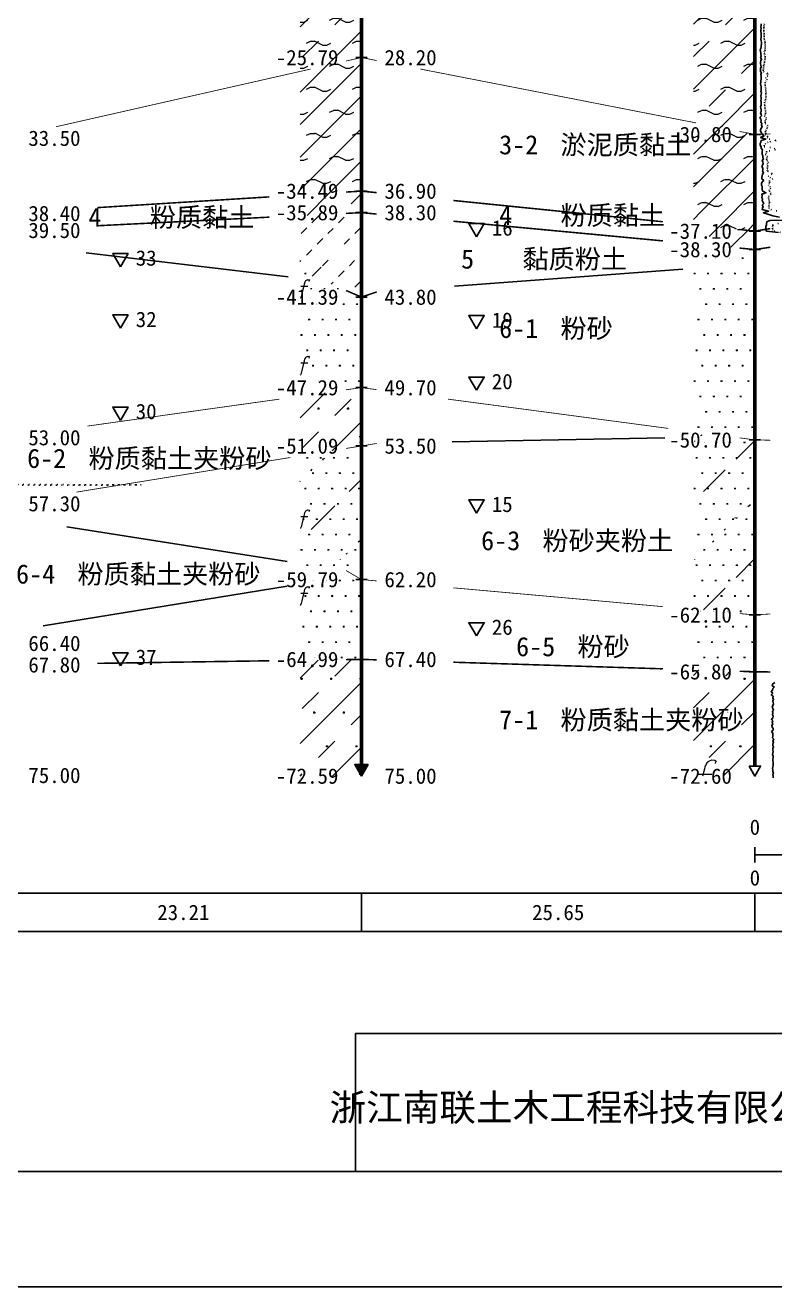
# Model space of a CAD drawing. Extents: x -37 to 3540, y -1485 to 297.
# Drawn here: x 266.1 to 363.8, y -1485 to -1320.7 of the extents above; entities that cross this region are included whole.
import ezdxf
from ezdxf.enums import TextEntityAlignment as Align

# ---------------------------------------------------------------- set-up
doc = ezdxf.new("R2010")
doc.units = 0
doc.linetypes.add('DOT', pattern=[6.35, 0, -6.35])
doc.layers.get('0').update_dxf_attribs({"linetype": 'CONTINUOUS'})
for name, color, linetype in [('CURVE', 200, 'CONTINUOUS'), ('FRAME', 7, 'CONTINUOUS'), ('HOLE', 41, 'CONTINUOUS'), ('RULER', 7, 'CONTINUOUS'), ('STRATUM', 241, 'CONTINUOUS')]:
    doc.layers.add(name, color=color, linetype=linetype)
doc.layers.add('HATCH', color=7, linetype='CONTINUOUS', lineweight=13)
doc.styles.add('ST', font='')
doc.styles.get('ST').set_extended_font_data('SimSun')
pattern_1 = [(45, (112.367, -1485), (-4.24264, 4.24264), [10, 0]), (45, (113.428, -1488.182), (-2.12132, 6.36396), [3, -3]), (26.565, (113.4412, -1485.2536), (5.999823, 5.999812), [0.567, -12.849]), (0, (112.874, -1485.2536), (0, 6), [0.567, -5.433]), (26.565, (110.7857, -1485), (5.999823, 5.999812), [0.567, -12.849]), (0, (111.293, -1484.7464), (0, 6), [0.567, -5.433]), (153.435, (112.8742, -1485.2536), (-5.999818, -5e-06), [1.134, -12.2826]), (26.565, (116.4412, -1482.2536), (5.999823, 5.999812), [0.567, -12.849]), (0, (115.874, -1482.2536), (0, 6), [0.567, -5.433]), (26.565, (113.7857, -1482), (5.999823, 5.999812), [0.567, -12.849]), (0, (114.293, -1481.7464), (0, 6), [0.567, -5.433]), (153.435, (115.8742, -1482.2536), (-5.999818, -5e-06), [1.134, -12.2826])]
pattern_2 = [(45, (112.367, -1485), (-2.12132, 2.12132), [10, 0]), (26.565, (113.4412, -1485.2536), (5.999823, 5.999812), [0.567, -12.849]), (0, (112.874, -1485.2536), (0, 6), [0.567, -5.433]), (26.565, (110.7857, -1485), (5.999823, 5.999812), [0.567, -12.849]), (0, (111.293, -1484.7464), (0, 6), [0.567, -5.433]), (153.435, (112.8742, -1485.2536), (-5.999818, -5e-06), [1.134, -12.2826]), (26.565, (116.4412, -1482.2536), (5.999823, 5.999812), [0.567, -12.849]), (0, (115.874, -1482.2536), (0, 6), [0.567, -5.433]), (26.565, (113.7857, -1482), (5.999823, 5.999812), [0.567, -12.849]), (0, (114.293, -1481.7464), (0, 6), [0.567, -5.433]), (153.435, (115.8742, -1482.2536), (-5.999818, -5e-06), [1.134, -12.2826])]
pattern_3 = [(45, (112.367, -1485), (-4.24264, 4.24264), [10, 0]), (45, (113.428, -1488.182), (-2.12132, 6.36396), [3, -3])]
pattern_4 = [(82.875, (111.5324, -1486.206), (0.000369, 10.0001764), [0.0893, -80.5337]), (143.13, (111.6334, -1486.2818), (-29.999964, 20.000054), [0.12627, -49.87373]), (172.875, (111.8106, -1486.304), (-70.0002457, 9.9996603), [0.17857, -80.44443]), (206.565, (111.989, -1486.2147), (-9.999705, -9.99969), [0.19954, -22.16046]), (243.435, (112.0783, -1486.0363), (9e-06, -9.999696), [0.19954, -22.16146]), (255.964, (112.1676, -1485.679), (-0.0002, -9.999501), [0.36813, -40.86287]), (255.964, (112.4776, -1484.439), (-0.0002, -9.999501), [1.27838, -39.95262]), (255.964, (112.5461, -1484.165), (-0.0002, -9.999501), [0.28235, -40.94865]), (216.87, (112.7364, -1483.9108), (-9.999982, -10.000018), [0.12627, -49.87373]), (243.435, (112.6354, -1483.9865), (9e-06, -9.999696), [0.19954, -22.16146]), (206.565, (112.915, -1483.8215), (-9.999705, -9.99969), [0.19954, -22.16046]), (172.875, (113.092, -1483.8437), (-70.0002457, 9.9996603), [0.17857, -80.44443]), (143.13, (113.193, -1483.9194), (-29.999964, 20.000054), [0.12627, -49.87373]), (82.875, (113.182, -1484.008), (0.000369, 10.0001764), [0.0893, -80.5337]), (0, (112.037, -1484.66), (0, 10), [0.89286, -9.10714]), (0, (112.392, -1485), (1, 2), [0, -1.75]), (0, (112.367, -1484.975), (1, 2), [0, -1.75]), (0, (112.367, -1485), (1, 2), [0, -1.75]), (0, (112.342, -1485), (1, 2), [0, -1.75]), (0, (112.367, -1485.025), (1, 2), [0, -1.75])]
pattern_5 = [(82.875, (110.531, -1487.6533), (0.000812, 22.000388), [0.1964, -177.1742]), (143.13, (110.753, -1487.82), (-65.99992, 44.00012), [0.2778, -109.7222]), (172.875, (111.143, -1487.8687), (-154.00054, 21.999253), [0.3929, -176.9777]), (206.565, (111.536, -1487.672), (-21.99935, -21.9993), [0.439, -48.753]), (243.435, (111.732, -1487.28), (2e-05, -21.99933), [0.439, -48.7552]), (255.964, (111.9283, -1486.494), (-0.00044, -21.9989), [0.8099, -89.8983]), (255.964, (112.6104, -1483.7656), (-0.00044, -21.9989), [2.8124, -87.8958]), (255.964, (112.761, -1483.163), (-0.00044, -21.9989), [0.6212, -90.087]), (216.87, (113.1796, -1482.6037), (-21.99996, -22.00004), [0.2778, -109.7222]), (243.435, (112.957, -1482.77), (2e-05, -21.99933), [0.439, -48.7552]), (206.565, (113.572, -1482.407), (-21.99935, -21.9993), [0.439, -48.753]), (172.875, (113.962, -1482.456), (-154.00054, 21.999253), [0.3929, -176.9777]), (143.13, (114.1843, -1482.6228), (-65.99992, 44.00012), [0.2778, -109.7222]), (82.875, (114.16, -1482.8177), (0.000812, 22.000388), [0.1964, -177.1742]), (0, (111.642, -1484.252), (0, 22), [1.9643, -20.0357]), (0, (112.422, -1485), (2.2, 4.4), [0, -3.85]), (0, (112.367, -1484.945), (2.2, 4.4), [0, -3.85]), (0, (112.367, -1485), (2.2, 4.4), [0, -3.85]), (0, (112.312, -1485), (2.2, 4.4), [0, -3.85]), (0, (112.367, -1485.055), (2.2, 4.4), [0, -3.85])]
pattern_6 = [(45, (112.367, -1485), (-2e-06, 15.39996), [4.3383, -17.4406]), (45, (118.555, -1478.777), (-2e-06, 15.39996), [4.3861, -17.3928]), (45, (123.515, -1473.819), (-2e-06, 15.39996), [3.9899, -17.7889]), (26.565, (112.367, -1477.3), (15.4, 15.4), [0.2123, -34.22315]), (36.8699, (113.907, -1475.76), (15.4, 15.4), [0.43504, -76.56496]), (315, (120.067, -1469.653), (15.39996, 3e-06), [0.0727, -21.7062]), (26.565, (120.067, -1485), (15.4, 15.4), [0.31845, -34.117]), (26.565, (121.607, -1483.46), (15.4, 15.4), [0.2316, -34.2038]), (90, (122.377, -1482.69), (-15.4, -1e-06), [0.0633, -15.3367]), (26.565, (123.147, -1481.92), (15.4, 15.4), [0.2002, -68.6707]), (36.8699, (124.687, -1480.38), (15.4, 15.4), [0.2435, -76.7565]), (45, (126.227, -1478.84), (-5e-07, 15.39996), [0.24005, -21.53884]), (315, (127.578, -1477.195), (15.39996, 3e-06), [0.0727, -21.7062]), (36.8699, (115.447, -1474.22), (15.4, 15.4), [0.2249, -76.7751]), (53.1301, (116.987, -1472.68), (30.8, 46.2), [0.29564, -76.70436]), (53.1301, (118.527, -1471.14), (30.8, 46.2), [0.27774, -76.72226])]

# ---------------------------------------------------------------- blocks, each defined once
blk = doc.blocks.new('图签_A3长')
for p, q in [((0, 18), (-380, 18)), ((-380, 18), (-380, 0)), ((-380, 0), (0, 0))]:
    blk.add_line(p, q)
at = {"style": 'ST'}
for tag, p in [('01＿单位名称', (-349.98, 8.36)), ('02＿工程名称', (-271.3, 5.16)), ('04＿工程编号', (-176.51, 4.65)), ('05＿日期', (-35.59, 4.65)), ('06＿图号', (-11.16, 4.91))]:
    blk.add_attdef(tag, text='', height=3.5, dxfattribs=at).set_placement(p, align=Align.MIDDLE_CENTER)
at = {"style": 'ST', "width": 0.85}
blk.add_attdef('03＿图件名称', text='', height=3, dxfattribs=at).set_placement((-205.49, 5.05), align=Align.MIDDLE_CENTER)
blk = doc.blocks.new('Trigon')
blk.add_hatch(color=256).paths.add_polyline_path([(-0.87, 1.5), (0, 0), (0.87, 1.5)])
blk.add_lwpolyline([(0, 0), (0.87, 1.5), (-0.87, 1.5)], close=True)
blk = doc.blocks.new('TrigonHollow')
blk.add_lwpolyline([(0, -1.15), (1, 0.58), (-1, 0.58)], close=True)

msp = doc.modelspace()

# ---------------------------------------------------------------- hatches: boundary and pattern name
at = {"layer": 'HATCH'}
h = msp.add_hatch(dxfattribs=at)
h.set_pattern_fill('YNFNT', color=251, style=0)
h.set_pattern_definition(pattern_1)
h.paths.add_polyline_path([(309.94, -1303.87), (301.94, -1304.85), (301.94, -1326.68), (309.94, -1324.87)])
h.paths.add_polyline_path([(297.87, -1326.36), (307.43, -1326.36), (307.43, -1323.42), (297.87, -1323.42)], flags=9)
h.paths.add_polyline_path([(297.87, -1305.36), (307.43, -1305.36), (307.43, -1302.42), (297.87, -1302.42)], flags=9)
h = msp.add_hatch(dxfattribs=at)
h.set_pattern_fill('YNFNT', color=251, style=0)
h.set_pattern_definition(pattern_1)
h.paths.add_polyline_path([(361.23, -1305.28), (353.23, -1305.06), (353.23, -1333.32), (361.23, -1334.88)])
h.paths.add_polyline_path([(335.07, -1318.8), (361.74, -1318.8), (361.74, -1313.86), (335.07, -1313.86)], flags=9)
h.paths.add_polyline_path([(349.16, -1336.37), (358.72, -1336.37), (358.72, -1333.43), (349.16, -1333.43)], flags=9)
h.paths.add_polyline_path([(349.16, -1306.77), (358.72, -1306.77), (358.72, -1303.83), (349.16, -1303.83)], flags=9)
h = msp.add_hatch(dxfattribs=at)
h.set_pattern_fill('YNNT', color=251, style=0)
h.set_pattern_definition(pattern_2)
h.paths.add_polyline_path([(309.94, -1324.87), (301.94, -1326.68), (301.94, -1342.77), (309.94, -1342.27)])
h.paths.add_polyline_path([(297.87, -1343.76), (307.43, -1343.76), (307.43, -1340.82), (297.87, -1340.82)], flags=9)
h.paths.add_polyline_path([(297.87, -1326.36), (307.43, -1326.36), (307.43, -1323.42), (297.87, -1323.42)], flags=9)
h = msp.add_hatch(dxfattribs=at)
h.set_pattern_fill('YNNT', color=251, style=0)
h.set_pattern_definition(pattern_2)
h.paths.add_polyline_path([(361.23, -1334.88), (353.23, -1333.32), (353.23, -1346.67), (361.23, -1347.48)])
h.paths.add_polyline_path([(335.08, -1338.64), (354.58, -1338.64), (354.58, -1333.76), (335.08, -1333.76)], flags=9)
h.paths.add_polyline_path([(349.16, -1348.97), (358.72, -1348.97), (358.72, -1346.03), (349.16, -1346.03)], flags=9)
h.paths.add_polyline_path([(349.16, -1336.37), (358.72, -1336.37), (358.72, -1333.43), (349.16, -1333.43)], flags=9)
h = msp.add_hatch(dxfattribs=at)
h.set_pattern_fill('FZNT', color=32, style=0)
h.set_pattern_definition(pattern_3)
h.paths.add_polyline_path([(309.94, -1342.27), (301.94, -1342.77), (301.94, -1345.47), (309.94, -1345.07)])
h.paths.add_polyline_path([(297.87, -1346.56), (307.43, -1346.56), (307.43, -1343.62), (297.87, -1343.62)], flags=9)
h.paths.add_polyline_path([(297.87, -1343.76), (307.43, -1343.76), (307.43, -1340.82), (297.87, -1340.82)], flags=9)
h = msp.add_hatch(dxfattribs=at)
h.set_pattern_fill('NZFT', color=52, style=0)
h.set_pattern_definition([(45, (112.367, -1485), (-6e-07, 6.99998), [0.9473, -8.9522]), (45, (113.767, -1483.6), (-6e-07, 6.99998), [0.9869, -8.9126]), (45, (115.167, -1482.2), (-6e-07, 6.99998), [1.06018, -8.83931]), (45, (116.567, -1480.8), (-6e-07, 6.99998), [0.94918, -8.95032]), (45, (117.967, -1479.4), (-6e-07, 6.99998), [1.0365, -8.863]), (45, (115.867, -1485), (-6e-07, 6.99998), [1.01335, -8.88615]), (45, (117.267, -1483.6), (-6e-07, 6.99998), [1.07896, -12.12037]), (45, (118.667, -1482.2), (-6e-07, 6.99998), [0.99882, -8.90067]), (45, (113.067, -1480.8), (-4e-07, 6.99998), [1.05533, -8.84416]), (45, (114.467, -1479.4), (-4e-07, 6.99998), [1.0365, -8.863])])
h.paths.add_polyline_path([(309.94, -1345.07), (301.94, -1345.47), (301.94, -1352.67), (309.94, -1356.07)])
h.paths.add_polyline_path([(297.87, -1346.56), (307.43, -1346.56), (307.43, -1343.62), (297.87, -1343.62)], flags=9)
h = msp.add_hatch(dxfattribs=at)
h.set_pattern_fill('FZNT', color=32, style=0)
h.set_pattern_definition(pattern_3)
h.paths.add_polyline_path([(361.23, -1347.48), (353.23, -1346.67), (353.23, -1349.13), (361.23, -1349.88)])
h.paths.add_polyline_path([(349.16, -1351.37), (358.72, -1351.37), (358.72, -1348.43), (349.16, -1348.43)], flags=9)
h.paths.add_polyline_path([(349.16, -1348.97), (358.72, -1348.97), (358.72, -1346.03), (349.16, -1346.03)], flags=9)
h = msp.add_hatch(dxfattribs=at)
h.set_pattern_fill('FS', color=142, style=0)
h.set_pattern_definition(pattern_4)
h.paths.add_polyline_path([(361.23, -1349.88), (353.23, -1349.13), (353.23, -1373.62), (361.23, -1374.68)])
h.paths.add_polyline_path([(349.16, -1376.17), (358.72, -1376.17), (358.72, -1373.23), (349.16, -1373.23)], flags=9)
h.paths.add_polyline_path([(349.16, -1351.37), (358.72, -1351.37), (358.72, -1348.43), (349.16, -1348.43)], flags=9)
h = msp.add_hatch(dxfattribs=at)
h.set_pattern_fill('FS', color=142, style=0)
h.set_pattern_definition(pattern_4)
h.paths.add_polyline_path([(309.94, -1356.07), (301.94, -1352.67), (301.94, -1368.99), (309.94, -1367.87)])
h.paths.add_polyline_path([(297.87, -1369.36), (307.43, -1369.36), (307.43, -1366.42), (297.87, -1366.42)], flags=9)
h.paths.add_polyline_path([(297.87, -1357.56), (307.43, -1357.56), (307.43, -1354.62), (297.87, -1354.62)], flags=9)
h = msp.add_hatch(dxfattribs=at)
h.set_pattern_fill('FZNT', color=32, style=0)
h.set_pattern_definition(pattern_3)
h.paths.add_polyline_path([(309.94, -1367.87), (301.94, -1368.99), (301.94, -1376.76), (309.94, -1375.47)])
h.paths.add_polyline_path([(297.87, -1376.96), (307.43, -1376.96), (307.43, -1374.02), (297.87, -1374.02)], flags=9)
h.paths.add_polyline_path([(297.87, -1369.36), (307.43, -1369.36), (307.43, -1366.42), (297.87, -1366.42)], flags=9)
h = msp.add_hatch(dxfattribs=at)
h.set_pattern_fill('FS', color=32, scale=2.2, style=0)
h.set_pattern_definition(pattern_5)
h.paths.add_polyline_path([(309.94, -1367.87), (301.94, -1368.99), (301.94, -1376.76), (309.94, -1375.47)])
h.paths.add_polyline_path([(297.87, -1376.96), (307.43, -1376.96), (307.43, -1374.02), (297.87, -1374.02)], flags=9)
h.paths.add_polyline_path([(297.87, -1369.36), (307.43, -1369.36), (307.43, -1366.42), (297.87, -1366.42)], flags=9)
h = msp.add_hatch(dxfattribs=at)
h.set_pattern_fill('FS', color=142, style=0)
h.set_pattern_definition(pattern_4)
h.paths.add_polyline_path([(361.23, -1374.68), (353.23, -1373.62), (353.23, -1396.76), (361.23, -1397.48)])
h.paths.add_polyline_path([(335.07, -1385.94), (354.59, -1385.94), (354.59, -1381), (335.07, -1381)], flags=9)
h.paths.add_polyline_path([(349.16, -1398.97), (358.72, -1398.97), (358.72, -1396.03), (349.16, -1396.03)], flags=9)
h.paths.add_polyline_path([(349.16, -1376.17), (358.72, -1376.17), (358.72, -1373.23), (349.16, -1373.23)], flags=9)
h = msp.add_hatch(dxfattribs=at)
h.set_pattern_fill('SZFT', color=142, scale=2.2, style=0)
h.set_pattern_definition(pattern_6)
h.paths.add_polyline_path([(361.23, -1374.68), (353.23, -1373.62), (353.23, -1396.76), (361.23, -1397.48)])
h.paths.add_polyline_path([(335.07, -1385.94), (354.59, -1385.94), (354.59, -1381), (335.07, -1381)], flags=9)
h.paths.add_polyline_path([(349.16, -1398.97), (358.72, -1398.97), (358.72, -1396.03), (349.16, -1396.03)], flags=9)
h.paths.add_polyline_path([(349.16, -1376.17), (358.72, -1376.17), (358.72, -1373.23), (349.16, -1373.23)], flags=9)
h = msp.add_hatch(dxfattribs=at)
h.set_pattern_fill('FS', color=142, style=0)
h.set_pattern_definition(pattern_4)
h.paths.add_polyline_path([(309.94, -1375.47), (301.94, -1376.76), (301.94, -1388.16), (309.94, -1392.87)])
h.paths.add_polyline_path([(281.52, -1388.51), (308.2, -1388.51), (308.2, -1383.57), (281.52, -1383.57)], flags=9)
h.paths.add_polyline_path([(297.87, -1376.96), (307.43, -1376.96), (307.43, -1374.02), (297.87, -1374.02)], flags=9)
h = msp.add_hatch(dxfattribs=at)
h.set_pattern_fill('SZFT', color=142, scale=2.2, style=0)
h.set_pattern_definition(pattern_6)
h.paths.add_polyline_path([(309.94, -1375.47), (301.94, -1376.76), (301.94, -1388.16), (309.94, -1392.87)])
h.paths.add_polyline_path([(281.52, -1388.51), (308.2, -1388.51), (308.2, -1383.57), (281.52, -1383.57)], flags=9)
h.paths.add_polyline_path([(297.87, -1376.96), (307.43, -1376.96), (307.43, -1374.02), (297.87, -1374.02)], flags=9)
h = msp.add_hatch(dxfattribs=at)
h.set_pattern_fill('FS', color=142, style=0)
h.set_pattern_definition(pattern_4)
h.paths.add_polyline_path([(309.94, -1392.87), (301.94, -1388.16), (301.94, -1403.39), (309.94, -1403.27)])
h.paths.add_polyline_path([(297.87, -1404.76), (307.43, -1404.76), (307.43, -1401.82), (297.87, -1401.82)], flags=9)
h.paths.add_polyline_path([(297.87, -1394.36), (307.43, -1394.36), (307.43, -1391.42), (297.87, -1391.42)], flags=9)
h = msp.add_hatch(dxfattribs=at)
h.set_pattern_fill('FS', color=142, style=0)
h.set_pattern_definition(pattern_4)
h.paths.add_polyline_path([(361.23, -1397.48), (353.23, -1396.76), (353.23, -1404.63), (361.23, -1404.88)])
h.paths.add_polyline_path([(349.16, -1406.37), (358.72, -1406.37), (358.72, -1403.43), (349.16, -1403.43)], flags=9)
h.paths.add_polyline_path([(349.16, -1398.97), (358.72, -1398.97), (358.72, -1396.03), (349.16, -1396.03)], flags=9)
h = msp.add_hatch(dxfattribs=at)
h.set_pattern_fill('FZNT', color=32, style=0)
h.set_pattern_definition(pattern_3)
h.paths.add_polyline_path([(309.94, -1403.27), (301.94, -1403.39), (301.94, -1418.47), (309.94, -1418.47), (309.07, -1416.97), (309.94, -1416.97)])
h.paths.add_polyline_path([(297.87, -1419.96), (307.43, -1419.96), (307.43, -1417.02), (297.87, -1417.02)], flags=9)
h.paths.add_polyline_path([(297.87, -1404.76), (307.43, -1404.76), (307.43, -1401.82), (297.87, -1401.82)], flags=9)
h = msp.add_hatch(dxfattribs=at)
h.set_pattern_fill('FS', color=32, scale=2.2, style=0)
h.set_pattern_definition(pattern_5)
h.paths.add_polyline_path([(309.94, -1403.27), (301.94, -1403.39), (301.94, -1418.47), (309.94, -1418.47), (309.07, -1416.97), (309.94, -1416.97)])
h.paths.add_polyline_path([(297.87, -1419.96), (307.43, -1419.96), (307.43, -1417.02), (297.87, -1417.02)], flags=9)
h.paths.add_polyline_path([(297.87, -1404.76), (307.43, -1404.76), (307.43, -1401.82), (297.87, -1401.82)], flags=9)
h = msp.add_hatch(dxfattribs=at)
h.set_pattern_fill('FZNT', color=32, style=0)
h.set_pattern_definition(pattern_3)
h.paths.add_polyline_path([(361.23, -1404.88), (353.23, -1404.63), (353.23, -1418.48), (361.23, -1418.48), (360.48, -1417.18), (361.23, -1417.18)])
h.paths.add_polyline_path([(335.07, -1413.59), (361.74, -1413.59), (361.74, -1408.64), (335.07, -1408.64)], flags=9)
h.paths.add_polyline_path([(349.16, -1419.97), (358.72, -1419.97), (358.72, -1417.03), (349.16, -1417.03)], flags=9)
h.paths.add_polyline_path([(349.16, -1406.37), (358.72, -1406.37), (358.72, -1403.43), (349.16, -1403.43)], flags=9)
h = msp.add_hatch(dxfattribs=at)
h.set_pattern_fill('FS', color=32, scale=2.2, style=0)
h.set_pattern_definition(pattern_5)
h.paths.add_polyline_path([(361.23, -1404.88), (353.23, -1404.63), (353.23, -1418.48), (361.23, -1418.48), (360.48, -1417.18), (361.23, -1417.18)])
h.paths.add_polyline_path([(335.07, -1413.59), (361.74, -1413.59), (361.74, -1408.64), (335.07, -1408.64)], flags=9)
h.paths.add_polyline_path([(349.16, -1419.97), (358.72, -1419.97), (358.72, -1417.03), (349.16, -1417.03)], flags=9)
h.paths.add_polyline_path([(349.16, -1406.37), (358.72, -1406.37), (358.72, -1403.43), (349.16, -1403.43)], flags=9)

# ---------------------------------------------------------------- linework, layer by layer
at = {"layer": 'CURVE', "color": 30, "linetype": 'Continuous'}
for points in [[(362.04, -1320.48), (362.06, -1320.68), (362.02, -1320.88), (362.04, -1321.08), (362.02, -1321.28), (362.02, -1321.48), (362.04, -1321.68), (362.06, -1321.88), (362.04, -1322.08), (362.04, -1322.28), (362.02, -1322.48), (362.03, -1322.68), (362.07, -1322.88), (362.07, -1323.08), (362.04, -1323.28), (362.05, -1323.48), (362.02, -1323.68), (361.93, -1323.88), (361.98, -1324.08), (362.01, -1324.28), (362.01, -1324.48), (362.04, -1324.68), (361.98, -1324.88), (362.1, -1325.08), (362.02, -1325.28), (361.96, -1325.48), (361.95, -1325.68), (362.01, -1325.88), (362.04, -1326.08), (361.94, -1326.28), (361.98, -1326.48), (361.96, -1326.68), (362.07, -1326.88), (362.01, -1327.08), (362.05, -1327.28), (362.05, -1327.48), (362.03, -1327.68), (362.02, -1327.88), (361.99, -1328.08), (361.96, -1328.28), (362.01, -1328.48), (362.05, -1328.68), (362.06, -1328.88), (362.04, -1329.08), (362.02, -1329.28), (362.08, -1329.48), (362.04, -1329.68), (362.02, -1329.88), (362.05, -1330.08), (362.05, -1330.28), (362.02, -1330.48), (362.05, -1330.68), (362.05, -1330.88), (362.03, -1331.08), (361.98, -1331.28), (362.02, -1331.48), (362.04, -1331.68), (362.04, -1331.88), (361.98, -1332.08), (362.04, -1332.28), (362.07, -1332.48), (361.89, -1332.68), (362.01, -1332.88), (362.06, -1333.08), (362, -1333.28), (362.12, -1333.48), (362.09, -1333.68), (362.16, -1333.88), (362.04, -1334.08), (361.97, -1334.28), (361.98, -1334.48), (362.11, -1334.68), (362.17, -1334.88), (362.43, -1335.08), (361.98, -1335.28), (362.65, -1335.48), (362.03, -1335.68), (361.99, -1335.88), (361.91, -1336.08), (361.9, -1336.28), (362.06, -1336.48), (362.04, -1336.68), (362.24, -1336.88), (362.18, -1337.08), (362.16, -1337.28), (362.16, -1337.48), (362.25, -1337.68), (362.27, -1337.88), (362.35, -1338.08), (362.19, -1338.28), (362.27, -1338.48), (362.3, -1338.68), (362.2, -1338.88), (362.14, -1339.08), (362.27, -1339.28), (362.26, -1339.48), (362.23, -1339.68), (362.36, -1339.88), (362.21, -1340.08), (362.16, -1340.28), (362.14, -1340.48), (362.14, -1340.68), (362.38, -1340.88), (362.17, -1341.08), (362.11, -1341.28), (362.1, -1341.48), (362.18, -1341.68), (362.18, -1341.88), (362.17, -1342.08), (362.26, -1342.28), (362.66, -1342.48), (362.12, -1342.68), (362.17, -1342.88), (362.14, -1343.08), (362.21, -1343.28), (362.17, -1343.48), (362.25, -1343.68), (362.38, -1343.88), (362.19, -1344.08), (362.3, -1344.28), (362.2, -1344.48), (362.19, -1344.68), (363.01, -1344.88), (362.34, -1345.08), (362.9, -1345.28), (363.59, -1345.48), (364.43, -1345.68)], [(371.78, -1345.88), (363.19, -1346.08), (362.78, -1346.28), (362.73, -1346.48), (362.74, -1346.68), (362.66, -1346.88), (362.65, -1347.08), (362.64, -1347.28), (362.74, -1347.48), (364.31, -1347.68)], [(363.84, -1406.28), (363.54, -1406.48), (363.5, -1406.68), (363.76, -1406.88), (363.55, -1407.08), (363.54, -1407.28), (363.36, -1407.48), (363.55, -1407.68), (363.37, -1407.88), (363.61, -1408.08), (363.55, -1408.28), (363.66, -1408.48), (363.58, -1408.68), (363.6, -1408.88), (363.66, -1409.08), (363.57, -1409.28), (363.46, -1409.48), (363.57, -1409.68), (363.65, -1409.88), (363.51, -1410.08), (363.57, -1410.28), (363.54, -1410.48), (363.61, -1410.68), (363.55, -1410.88), (363.39, -1411.08), (363.55, -1411.28), (363.47, -1411.48), (363.55, -1411.68), (363.44, -1411.88), (363.47, -1412.08), (363.6, -1412.28), (363.61, -1412.48), (363.41, -1412.68), (363.55, -1412.88), (363.57, -1413.08), (363.55, -1413.28), (363.51, -1413.48), (363.71, -1413.68), (363.57, -1413.88), (363.66, -1414.08), (363.57, -1414.28), (363.57, -1414.48), (363.66, -1414.68), (363.55, -1414.88), (363.57, -1415.08), (363.6, -1415.28), (363.57, -1415.48), (363.51, -1415.68), (363.61, -1415.88), (363.6, -1416.08), (363.55, -1416.28), (363.59, -1416.48), (363.61, -1416.68), (363.6, -1416.88), (363.6, -1417.08), (363.55, -1417.28), (363.54, -1417.48), (363.57, -1417.68), (363.59, -1417.88), (363.65, -1418.08), (363.57, -1418.28), (363.61, -1418.48), (363.61, -1418.68)]]:
    msp.add_lwpolyline(points, dxfattribs=at)
at = {"layer": 'CURVE', "color": 100, "linetype": 'DOT', "ltscale": 0.1}
for points in [[(362.49, -1320.48), (362.42, -1320.68), (362.41, -1320.88), (362.4, -1321.08), (362.4, -1321.28), (362.39, -1321.48), (362.43, -1321.68), (362.43, -1321.88), (362.46, -1322.08), (362.45, -1322.28), (362.46, -1322.48), (362.52, -1322.68), (362.54, -1322.88), (362.57, -1323.08), (362.6, -1323.28), (362.58, -1323.48), (362.57, -1323.68), (362.56, -1323.88), (362.48, -1324.08), (362.43, -1324.28), (362.5, -1324.48), (362.55, -1324.68), (362.58, -1324.88), (362.57, -1325.08), (362.5, -1325.28), (362.5, -1325.48), (362.46, -1325.68), (362.39, -1325.88), (362.35, -1326.08), (362.37, -1326.28), (362.32, -1326.48), (362.34, -1326.68), (362.83, -1326.88), (362.88, -1327.08), (362.92, -1327.28), (362.61, -1327.48), (362.85, -1327.68), (362.71, -1327.88), (362.58, -1328.08), (362.57, -1328.28), (362.55, -1328.48), (362.63, -1328.68), (362.62, -1328.88), (362.66, -1329.08), (362.68, -1329.28), (362.65, -1329.48), (362.66, -1329.68), (362.69, -1329.88), (362.66, -1330.08), (362.63, -1330.28), (362.63, -1330.48), (362.5, -1330.68), (362.5, -1330.88), (362.51, -1331.08), (362.51, -1331.28), (362.51, -1331.48), (362.61, -1331.68), (362.65, -1331.88), (362.6, -1332.08), (362.6, -1332.28), (362.46, -1332.48), (362.69, -1332.68), (362.68, -1332.88), (362.58, -1333.08), (362.55, -1333.28), (362.57, -1333.48), (362.9, -1333.68), (362.86, -1333.88), (362.83, -1334.08), (362.71, -1334.28), (362.57, -1334.48), (362.67, -1334.68), (362.63, -1334.88), (362.88, -1335.08), (362.83, -1335.28), (363.09, -1335.48), (364.01, -1335.68), (362.96, -1335.88), (362.64, -1336.08), (362.45, -1336.28), (362.43, -1336.48), (363.76, -1336.68), (363.91, -1336.88), (362.77, -1337.08), (362.74, -1337.28), (362.58, -1337.48), (362.86, -1337.68), (362.8, -1337.88), (362.76, -1338.08), (362.8, -1338.28), (363, -1338.48), (362.84, -1338.68), (362.9, -1338.88), (362.89, -1339.08), (362.86, -1339.28), (362.83, -1339.48), (362.89, -1339.68), (363.46, -1339.88), (363.45, -1340.08), (362.98, -1340.28), (363.19, -1340.48), (363.59, -1340.68), (363.14, -1340.88), (363.12, -1341.08), (363.12, -1341.28), (362.94, -1341.48), (363.17, -1341.68), (363.29, -1341.88), (363.09, -1342.08), (363.13, -1342.28), (363.25, -1342.48), (363.35, -1342.68), (363.06, -1342.88), (363.01, -1343.08), (363.04, -1343.28), (363.09, -1343.48), (363.13, -1343.68), (363.11, -1343.88), (363.1, -1344.08), (363.02, -1344.28), (363.05, -1344.48), (363.29, -1344.68), (364.3, -1344.88)], [(364.3, -1346.48), (363.58, -1346.68), (363.55, -1346.88), (363.52, -1347.08), (363.52, -1347.28), (363.75, -1347.48), (364.7, -1347.68)], [(218.08, -1380.34), (281.24, -1380.54), (217.97, -1380.74)]]:
    msp.add_lwpolyline(points, dxfattribs=at)
at = {"layer": 'FRAME', "linetype": 'Continuous'}
msp.add_line((-17.39, -1470), (689.18, -1470), dxfattribs=at)
at = {"layer": 'FRAME', "color": 245, "linetype": 'Continuous'}
msp.add_line((-37.39, -1485), (709.18, -1485), dxfattribs=at)
at = {"layer": 'HOLE', "linetype": 'Continuous', "const_width": 0.5}
for points in [[(309.94, -1268.47), (309.94, -1417.17)], [(361.23, -1268.48), (361.23, -1417.18)]]:
    msp.add_lwpolyline(points, dxfattribs=at)
at = {"layer": 'HOLE', "linetype": 'Continuous'}
for points in [[(309.19, -1324.87), (310.69, -1324.87)], [(360.48, -1334.88), (361.98, -1334.88)], [(309.19, -1342.27), (310.69, -1342.27)], [(309.19, -1345.07), (310.69, -1345.07)], [(360.48, -1347.48), (361.98, -1347.48)], [(360.48, -1349.88), (361.98, -1349.88)], [(309.19, -1356.07), (310.69, -1356.07)], [(309.19, -1367.87), (310.69, -1367.87)], [(309.19, -1375.47), (310.69, -1375.47)], [(360.48, -1374.68), (361.98, -1374.68)], [(309.19, -1392.87), (310.69, -1392.87)], [(360.48, -1397.48), (361.98, -1397.48)], [(309.19, -1403.27), (310.69, -1403.27)], [(360.48, -1404.88), (361.98, -1404.88)]]:
    msp.add_lwpolyline(points, dxfattribs=at)
msp.add_lwpolyline([(360.48, -1417.18), (361.98, -1417.18), (361.23, -1418.48)], close=True, dxfattribs=at)
at = {"layer": 'RULER', "linetype": 'Continuous'}
for points in [[(361.23, -1428.73), (361.23, -1427.73)], [(361.23, -1428.73), (421.23, -1428.73)], [(361.23, -1428.73), (361.23, -1429.73)], [(263.52, -1433.73), (309.94, -1433.73), (309.94, -1438.73), (263.52, -1438.73)], [(309.94, -1433.73), (361.23, -1433.73), (361.23, -1438.73), (309.94, -1438.73)], [(361.23, -1433.73), (414.03, -1433.73), (414.03, -1438.73), (361.23, -1438.73)]]:
    msp.add_lwpolyline(points, dxfattribs=at)
at = {"layer": 'STRATUM', "linetype": 'Continuous'}
for points, const_width in [([(307.94, -1325.32), (309.94, -1324.87), (311.94, -1325.26)], 0.1), ([(270.14, -1333.88), (286.73, -1330.12), (303.31, -1326.37)], 0.1), ([(317.63, -1326.37), (335.59, -1329.87), (353.55, -1333.38)], 0.1), ([(359.23, -1334.49), (361.23, -1334.88), (363.23, -1334.81)], 0.1), ([(307.94, -1342.39), (309.94, -1342.27), (311.94, -1342.47)], 0.2), ([(275.52, -1344.42), (286.73, -1343.72), (297.94, -1343.02)], 0.2), ([(321.94, -1343.49), (335.59, -1344.87), (349.23, -1346.26)], 0.2), ([(275.52, -1346.78), (286.73, -1346.22), (297.94, -1345.66)], 0.2), ([(307.94, -1345.17), (309.94, -1345.07), (311.94, -1345.26)], 0.2), ([(321.94, -1346.19), (335.59, -1347.47), (349.23, -1348.75)], 0.2), ([(359.23, -1347.27), (361.23, -1347.48), (363.23, -1347.15)], 0.2), ([(359.23, -1349.69), (361.23, -1349.88), (363.23, -1349.58)], 0.2), ([(307.94, -1355.22), (309.94, -1356.07), (311.94, -1355.4)], 0.2), ([(307.94, -1368.15), (309.94, -1367.87), (311.94, -1368.13)], 0.1), ([(274.22, -1372.88), (286.73, -1371.12), (299.24, -1369.37)], 0.1), ([(321.24, -1369.37), (335.59, -1371.27), (349.93, -1373.18)], 0.1), ([(307.94, -1375.79), (309.94, -1375.47), (311.94, -1375.14)], 0.1), ([(359.23, -1374.41), (361.23, -1374.68), (363.23, -1374.72)], 0.1), ([(272.79, -1381.48), (286.73, -1379.22), (300.67, -1376.97)], 0.1), ([(307.94, -1391.69), (309.94, -1392.87), (311.94, -1393.05)], 0.1), ([(321.94, -1393.95), (335.59, -1395.17), (349.23, -1396.4)], 0.1), ([(359.23, -1397.3), (361.23, -1397.48), (363.23, -1397.35)], 0.1), ([(275.52, -1403.79), (286.73, -1403.62), (297.94, -1403.45)], 0.2), ([(307.94, -1403.3), (309.94, -1403.27), (311.94, -1403.33)], 0.2), ([(321.94, -1403.64), (335.59, -1404.07), (349.23, -1404.5)], 0.2), ([(359.23, -1404.82), (361.23, -1404.88), (363.23, -1404.91)], 0.2)]:
    msp.add_lwpolyline(points, dxfattribs=dict(at, const_width=const_width))
at = {"layer": 'STRATUM'}
for points in [[(300.4, -1353.42), (274.06, -1350.29)], [(322.09, -1354.65), (351.84, -1352.43)], [(321.75, -1374.93), (349.48, -1374.43)], [(300.28, -1390.53), (271.54, -1386.02)], [(268.45, -1398.91), (300.28, -1393.74)]]:
    msp.add_lwpolyline(points, dxfattribs=at)

# ---------------------------------------------------------------- block references
at = {"layer": 'CURVE'}
for p in [(324.94, -1347.07), (278.52, -1350.98), (278.52, -1358.98), (324.94, -1359.07), (324.94, -1367.07), (278.52, -1370.98), (324.94, -1383.07), (324.94, -1399.07), (278.52, -1402.98)]:
    msp.add_blockref('TrigonHollow', p, dxfattribs=at)
at = {"layer": 'FRAME'}
ref = msp.add_blockref('图签_A3长', (689.18, -1470), dxfattribs=at)
ref.add_attrib('01＿单位名称', '浙江南联土木工程科技有限公司', dxfattribs={"layer": '0', "height": 3.5, "style": 'ST'}).set_placement((339.2, -1461.64), align=Align.MIDDLE_CENTER)
at = {"layer": 'HOLE'}
msp.add_blockref('Trigon', (309.94, -1418.47), dxfattribs=at)

# ---------------------------------------------------------------- texts
at = {"layer": 'CURVE', "style": 'ST'}
for s, p in [('16', (326.94, -1347.07)), ('33', (280.52, -1350.98)), ('32', (280.52, -1358.98)), ('19', (326.94, -1359.07)), ('20', (326.94, -1367.07)), ('30', (280.52, -1370.98)), ('15', (326.94, -1383.07)), ('26', (326.94, -1399.07)), ('37', (280.52, -1402.98))]:
    msp.add_text(s, height=2, dxfattribs=at).set_placement(p, align=Align.MIDDLE_LEFT)
at = {"layer": 'HOLE', "style": 'ST'}
for s, p in [('-25.79', (306.94, -1324.87)), ('-30.80', (358.23, -1334.88)), ('-34.49', (306.94, -1342.27)), ('-35.89', (306.94, -1345.07)), ('-37.10', (358.23, -1347.48)), ('-38.30', (358.23, -1349.88)), ('-41.39', (306.94, -1356.07)), ('-47.29', (306.94, -1367.87)), ('-50.70', (358.23, -1374.68)), ('-51.09', (306.94, -1375.47)), ('-59.79', (306.94, -1392.87)), ('-62.10', (358.23, -1397.48)), ('-64.99', (306.94, -1403.27)), ('-65.80', (358.23, -1404.88)), ('-72.59', (306.94, -1418.47)), ('-72.60', (358.23, -1418.48))]:
    msp.add_text(s, height=2, dxfattribs=at).set_placement(p, align=Align.MIDDLE_RIGHT)
for s, p in [('28.20', (312.94, -1324.87)), ('33.50', (266.52, -1335.38)), ('36.90', (312.94, -1342.27)), ('38.40', (266.52, -1345.18)), ('38.30', (312.94, -1345.07)), ('39.50', (266.52, -1347.38)), ('43.80', (312.94, -1356.07)), ('49.70', (312.94, -1367.87)), ('53.00', (266.52, -1374.38)), ('53.50', (312.94, -1375.47)), ('57.30', (266.52, -1382.98)), ('62.20', (312.94, -1392.87)), ('66.40', (266.52, -1401.18)), ('67.80', (266.52, -1403.98)), ('67.40', (312.94, -1403.27)), ('75.00', (266.52, -1418.38)), ('75.00', (312.94, -1418.47))]:
    msp.add_text(s, height=2, dxfattribs=at).set_placement(p, align=Align.MIDDLE_LEFT)
at = {"layer": 'RULER', "style": 'ST'}
msp.add_text('0', height=2, dxfattribs=at).set_placement((361.23, -1426.73), align=Align.BOTTOM_CENTER)
msp.add_text('0', height=2, dxfattribs=at).set_placement((361.23, -1430.73), align=Align.TOP_CENTER)
for s, p in [('23.21', (286.73, -1436.23)), ('25.65', (335.59, -1436.23))]:
    msp.add_text(s, height=2, dxfattribs=at).set_placement(p, align=Align.MIDDLE_CENTER)
at = {"layer": 'STRATUM', "style": 'ST'}
for s, p in [('3-2', (327.89, -1336.23)), ('淤泥质黏土', (335.89, -1336.23)), ('粉质黏土', (282.35, -1345.67)), ('4', (327.89, -1345.42)), ('粉质黏土', (335.89, -1345.42)), ('4', (274.35, -1345.67)), ('5', (322.93, -1351.11)), ('黏质粉土', (330.93, -1351.11)), ('6-1', (327.89, -1360.15)), ('粉砂', (335.89, -1360.15)), ('粉质黏土夹粉砂', (274.36, -1377.08)), ('6-2', (266.36, -1377.08)), ('6-3', (325.54, -1387.8)), ('粉砂夹粉土', (333.54, -1387.8)), ('6-4', (264.92, -1392.15)), ('粉质黏土夹粉砂', (272.92, -1392.15)), ('粉砂', (338.1, -1401.61)), ('6-5', (330.1, -1401.61)), ('7-1', (327.89, -1411.15)), ('粉质黏土夹粉砂', (335.89, -1411.15))]:
    msp.add_text(s, height=2.5, dxfattribs=at).set_placement(p, align=Align.MIDDLE_LEFT)

doc.saveas('drawing.dxf')
